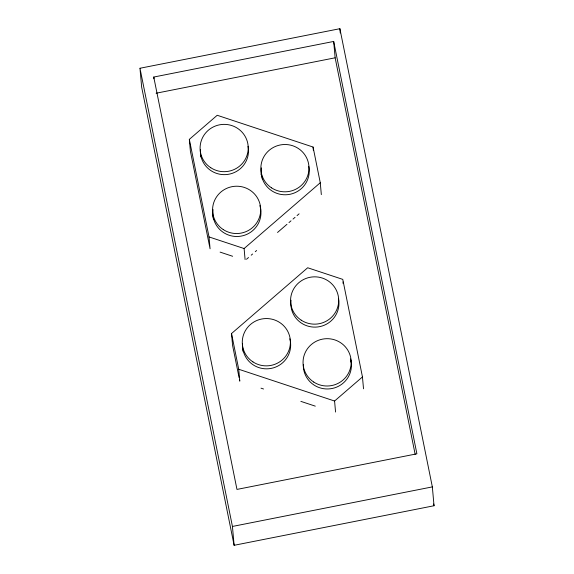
<?xml version="1.0" encoding="UTF-8"?>
<svg xmlns="http://www.w3.org/2000/svg" width="574" height="574" viewBox="0 0 574 574"><rect width="100%" height="100%" fill="white"/><g stroke="black" fill="none" stroke-linecap="round" stroke-linejoin="round"><path stroke-width="0.86" d="M189.334 139.367L209.022 236.926L210.077 248.8L190.396 151.242L189.334 139.367L217.216 115.281L313.067 147.044L320.27 182.754L321.332 194.622M245.091 259.57L244.108 248.549L320.27 182.754M246.511 259.254L248.535 257.511M251.233 255.179L252.582 254.017M255.272 251.685L256.621 250.522M277.522 232.47L286.957 224.319M288.98 222.576L291.004 220.825M293.02 219.081L295.043 217.331M297.067 215.587L299.09 213.837M239.085 377.649L232.578 345.426L231.523 333.551L307.686 267.757L342.771 279.38L362.459 376.939L363.521 388.813M335.56 412.046L334.577 401.025L362.459 376.939M139.97 68.256L339.887 28.7L432.344 486.896L434.03 505.744L234.113 545.3L141.656 87.105L139.97 68.256L232.434 526.451L234.113 545.3M153.753 77.045L333.681 41.443L416.896 453.812L236.969 489.414L153.753 77.045L153.911 78.767M156.092 93.225L335.137 57.802L333.681 41.443M232.434 526.451L432.344 486.896M209.022 236.926L244.108 248.549M220.1 252.115L232.635 256.269M231.523 333.551L238.727 369.261L334.577 401.025M260.991 388.16L263.538 389.007M300.862 401.37L315.284 406.148M433.671 503.986L434.03 505.744M335.137 57.802L415.167 454.378M350.807 360.601L351.166 362.352M242.515 348.31L243.211 351.769M200.541 155.167L200.893 156.917M212.581 214.834L213.463 219.225M239.437 379.392L239.788 381.136L238.727 369.261M339.887 28.7L340.267 32.983M343.001 281.927L343.152 283.621M313.067 147.044L313.368 150.438M308.798 166.453A24.072 23.656 -5.1 0 1 285.852 194.773A24.072 23.656 -5.1 0 1 261.357 167.881M259.843 205.607A24.072 23.656 -5.1 0 1 238.906 236.409A24.072 23.656 -5.1 0 1 213.069 209.596M260.962 173.965A13.374 13.145 -5.1 0 1 262.311 178.916M248.033 146.32A24.072 23.656 -5.1 0 1 225.977 174.596A24.072 23.656 -5.1 0 1 200.398 149.505M289.805 338.796A24.072 23.656 -5.1 0 1 269.055 368.709A24.072 23.656 -5.1 0 1 242.587 343.69M338.502 298.796A24.072 23.656 -5.1 0 1 315.557 327.115A24.072 23.656 -5.1 0 1 291.061 300.224M350.571 358.929A24.072 23.656 -5.1 0 1 330.272 388.792A24.072 23.656 -5.1 0 1 303.316 364.698M271.538 187.863A24.072 23.656 -5.1 0 0 308.941 169.646A24.072 23.656 -5.1 0 0 274.293 146.966A24.072 23.656 -5.1 0 0 271.538 187.863M223.25 229.578A24.072 23.656 -5.1 0 0 260.653 211.361A24.072 23.656 -5.1 0 0 226.005 188.681A24.072 23.656 -5.1 0 0 223.25 229.578M210.766 167.73A24.072 23.656 -5.1 0 0 248.169 149.513A24.072 23.656 -5.1 0 0 213.521 126.832A24.072 23.656 -5.1 0 0 210.766 167.73M252.955 361.914A24.072 23.656 -5.1 0 0 290.358 343.704A24.072 23.656 -5.1 0 0 255.71 321.017A24.072 23.656 -5.1 0 0 252.955 361.914M301.242 320.199A24.072 23.656 -5.1 0 0 338.646 301.989A24.072 23.656 -5.1 0 0 303.998 279.301A24.072 23.656 -5.1 0 0 301.242 320.199M313.72 382.047A24.072 23.656 -5.1 0 0 351.13 363.837A24.072 23.656 -5.1 0 0 316.475 341.15A24.072 23.656 -5.1 0 0 313.72 382.047"/></g></svg>
